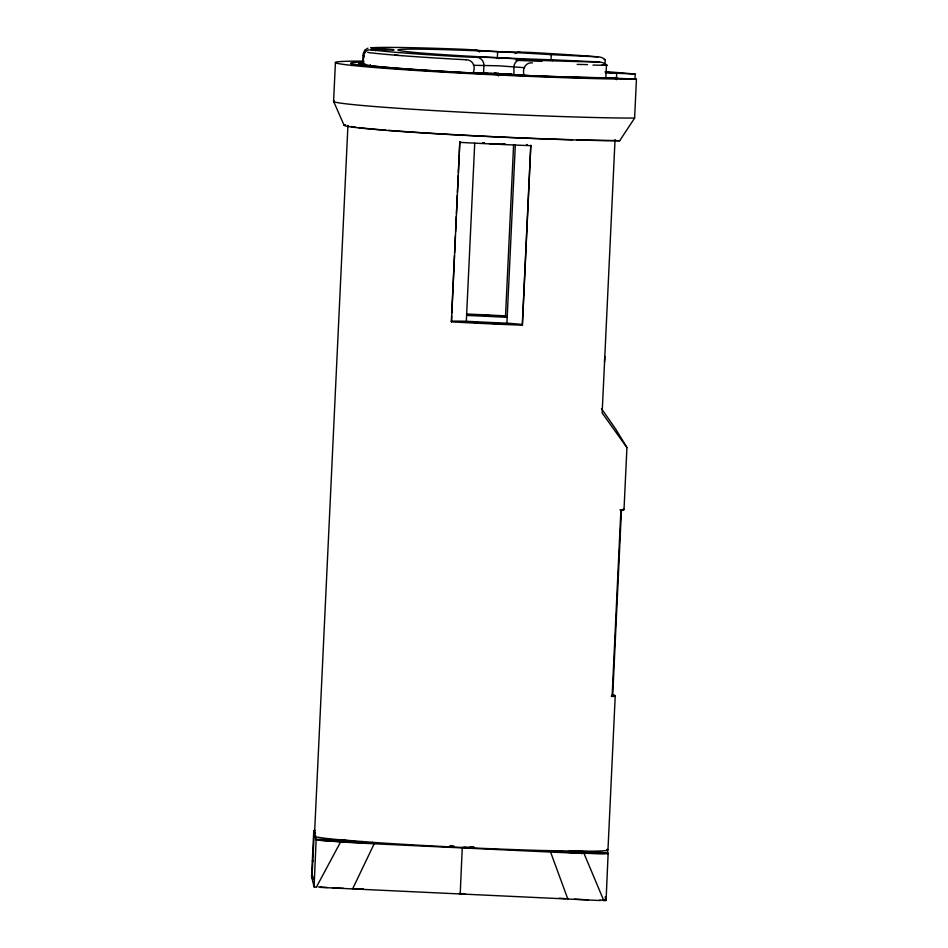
<?xml version="1.0" encoding="UTF-8"?>
<svg xmlns="http://www.w3.org/2000/svg" width="948" height="948" viewBox="0 0 948 948"><rect width="100%" height="100%" fill="white"/><g stroke="black" fill="none" stroke-linecap="round" stroke-linejoin="round"><path stroke-width="1.42" d="M464.923 72.641L473.088 73.008C476.038 66.798 472.839 59.57 465.989 59.771M604.551 362.077L604.646 359.47M313.622 878.583A28.227 0.841 2.7 0 0 312.117 878.618L311.56 876.521L313.776 830.815M315.127 830.472L313.8 830.448L316.134 840.023L314.084 886.901L316.608 887.103M607.075 849.444L608.118 853.721L606.068 900.6L603.58 900.553M335.426 62.485L333.589 101.365L344.077 125.255M314.428 836.16L347.94 125.42A146.928 4.361 2.7 0 0 348.509 125.859M351.447 65.566L351.578 62.983M351.672 64.938L351.542 62.864M365.478 50.066A137.259 4.029 2.7 0 0 364.921 50.114L363.321 53.278L362.752 63.078A137.259 4.076 2.7 0 0 361.97 63.172L360.868 63.433M363.001 64.843L363.748 54.688L365.478 52.093M370.218 65.815L370.277 64.523M342.157 842.582L342.252 840.651L355.085 841.623L329.596 840.438L342.252 840.651M530.844 145.53L522.419 325.211A146.928 4.361 2.7 0 1 451.461 321.882L451.615 315.826M451.746 313.018L454.459 255.522M454.59 252.713L455.384 235.886M455.585 231.679L456.308 216.251M456.438 213.442L457.303 195.205M457.434 192.408L458.228 175.57M458.358 172.773L459.223 154.536M459.282 153.138L459.816 141.916A35.526 1.055 2.7 0 1 460.432 141.738M451.461 321.882L459.816 141.916M451.355 321.431A35.526 1.055 2.7 0 1 466.321 321.265L474.723 143.16M497.321 58.456L497.641 51.702M498.257 75.769L498.375 73.174M499.063 58.705L499.11 57.733M498.612 75.662L498.672 74.371L514.017 74.738M467.317 315.459A100.535 2.986 2.7 0 1 505.462 317.26L513.603 144.748M522.419 325.211L522.312 324.761A35.526 1.055 2.7 0 0 506.907 323.173L515.309 145.056M532.338 75.793L524.173 75.413C521.838 68.979 525.666 62.058 532.456 62.888M522.312 324.761L530.773 145.245M551.001 60.459L551.274 54.676L597.868 56.856A11.554 11.542 0 0 1 604.871 59.392M552.459 60.743L552.506 59.783A100.535 2.986 2.7 0 1 422.761 53.124A100.535 2.986 2.7 0 1 421.801 49.178A100.535 2.986 2.7 0 1 551.274 54.676M605.002 64.63L605.239 59.819L604.149 59.724M502.547 74.537L524.173 75.413A137.259 4.076 2.7 0 0 605.867 77.76L606.471 64.926A9.267 9.267 0 0 0 605.547 64.144A11.767 11.767 0 0 0 599.112 62.023M616.39 79.679L616.686 73.209A146.928 4.361 2.7 0 0 606.376 72.356M604.646 359.292L604.812 356.507M615.039 139.617L602.146 412.996L626.924 447.575M581.622 853.804L581.705 851.873L594.55 852.856L569.096 851.636L581.705 851.873M634.97 78.945L635.207 74.086A162.392 4.823 2.7 0 0 605.179 71.61M551.096 139.166A151.467 4.491 2.7 0 0 584.549 140.185A150.898 4.479 2.7 0 0 619.684 140.754L634.615 118.073L636.44 79.194L605.867 77.76M621.45 510.119L612.728 694.931L614.505 695.382A146.928 4.361 2.7 0 1 614.15 696.33L612.112 696.59L620.893 510.308L622.943 510.036A146.928 4.361 2.7 0 0 623.298 509.088M607.964 849.929L615.228 695.891M624.009 509.597L626.936 447.539L615.738 429.112L601.459 408.635M314.926 832.261A28.416 0.841 2.7 0 0 314.25 832.273L311.951 878.144L313.373 878.168M352.466 889.2L374.187 843.791L550.575 852.062A53.289 1.576 2.7 0 0 584.015 853.283M316.407 887.079L340.652 841.871L339.704 841.8A193.866 5.747 2.7 0 1 316.134 840.023M365.324 49.758L367.954 48.17M365.525 51.583L368.203 49.995L376.747 49.675A23.096 0.687 2.7 0 0 394.06 49.829A23.096 0.687 2.7 0 0 376.403 48.336L370.739 47.779A131.44 3.899 2.7 0 1 465.61 49.391L475.007 49.995A7.738 7.477 -80.8 0 1 479.641 51.915M371.047 49.604L371.213 49.699A131.44 3.899 2.7 0 0 467.471 57.058L476.797 57.33A23.096 0.687 2.7 0 1 499.086 57.852A23.096 0.687 2.7 0 1 521.601 59.428M483.207 73.221L500.805 73.719M614.055 696.342L611.223 696.188M475.149 50.007A23.096 0.687 2.7 0 0 497.653 51.583A23.096 0.687 2.7 0 0 519.919 52.104L529.268 52.377A131.44 3.899 2.7 0 1 596.576 56.75L597.868 56.856M362.977 64.618L365.371 64.582M363.487 56.892L364.198 56.868M474.403 847.559L468.431 847.453M484.582 142.864L482.591 142.947L484.677 143.29M453.227 846.244L450.774 846.315L453.334 846.683M606.471 64.926L602.122 64.891M607.952 853.034A30.336 0.901 2.7 0 0 578.067 851.185L540.324 850.451A146.928 4.361 2.7 0 1 372.422 842.334L338.045 839.62M314.274 832.368L315.293 832.38M504.372 144.274L489.524 143.646M454.021 846.209L449.423 846.244L453.18 846.73M469.379 847.476L473.526 847.417L470.919 847.074M587.535 64.63L577.166 64.381M608.118 853.721A193.866 5.747 2.7 0 1 584.88 853.307L583.944 853.283L603.781 900.564M600.392 900.493L599.705 900.47M363.665 63.599L358.818 63.623L365.703 64.286M599.255 900.47L598.318 900.446M598.093 900.434L321.23 887.435M467.435 847.429L469.177 847.524M504.206 74.596L511.316 74.608L499.62 73.589M466.404 847.394L468.063 847.488M465.255 893.751L459.01 893.502M473.455 65.294L498.826 65.803L524.54 67.687M360.726 63.919A137.259 4.076 2.7 0 0 473.088 73.008L483.575 73.174L483.93 65.459A7.738 7.513 85.7 0 0 476.797 57.33M465.35 847.358L466.902 847.453M496.171 73.506L485.85 73.411L493.766 74.122M502.31 74.608L496.515 74.347M464.283 847.311L465.729 847.405M463.24 847.263L464.544 847.358M497.344 73.553L498.482 73.612M584.88 853.307L582.025 853.176A30.336 0.901 2.7 0 1 551.677 850.747M552.506 59.783L599.112 61.964L597.856 61.952A131.381 3.899 2.7 0 1 531.141 60.044L521.732 59.428A7.738 7.477 -80.8 0 0 513.899 66.858L513.946 74.667M605.239 72.676L635.207 74.086M619.696 140.754L615.003 140.529A146.928 4.361 2.7 0 1 576.846 139.842M620.004 509.894L622.943 510.036M611.59 695.24L614.505 695.382M488.955 73.873L493.114 74.074M489.073 73.826L473.088 73.008M339.704 841.8L342.572 841.942A30.336 0.901 2.7 0 0 372.422 842.334M495.792 74.311L497.25 74.311M495.069 74.276L496.527 74.264M502.002 73.707L524.173 75.413M494.346 74.24L495.828 74.228M493.635 74.193L495.129 74.193M494.441 74.157L483.148 73.28M320.993 887.411L320.306 887.364M503.258 143.658L505.13 143.8M487.865 73.814L487.995 73.826A139.202 4.124 2.7 0 1 362.503 62.817L363.487 63.16M402.011 55.695L394.806 55.126M470.125 847.014L474.356 847.346M364.316 55.494L363.108 55.351M550.575 852.062L567.935 899.308M605.168 896.879L605.808 899.51M462.269 847.453L460.195 894.248L460.029 893.549M314.084 886.901L313.966 886.439A28.227 0.841 2.7 0 0 314.298 886.475M313.824 879.412A28.227 0.841 2.7 0 1 312.271 879.234L313.824 885.823A28.227 0.841 2.7 0 1 314.144 885.811M363.44 888.928A28.227 0.841 2.7 0 1 354.588 888.762M343.674 888.359A28.227 0.841 2.7 0 1 332.487 887.802M327.344 887.506A28.227 0.841 2.7 0 1 318.421 886.866M315.53 833.15A30.336 0.901 2.7 0 1 314.44 833.055M315.968 839.347A30.336 0.901 2.7 0 1 345.629 840.295M607.265 849.503A146.928 4.361 2.7 0 1 578.067 851.185M337.583 839.572A146.928 4.361 2.7 0 1 315.672 835.615M312.271 860.997A57.994 1.718 2.7 0 1 313.302 861.033M311.56 876.521A55.896 1.659 2.7 0 1 313.065 876.556M374.187 843.779A53.289 1.576 2.7 0 1 340.593 841.871M605.902 900.126A28.227 0.841 2.7 0 1 599.693 900.126M588.317 899.794A28.227 0.841 2.7 0 1 574.535 899.178M565.529 898.645A28.227 0.841 2.7 0 1 559.308 898.218M605.179 899.439A28.227 0.841 2.7 0 1 605.748 899.51M361.757 841.563A23.202 0.687 2.7 0 1 346.897 841.919A23.202 0.687 2.7 0 1 319.559 839.833A23.202 0.687 2.7 0 1 354.718 841.03M569.144 851.091A23.202 0.687 2.7 0 1 604.528 853.2A23.202 0.687 2.7 0 1 577.593 852.738A23.202 0.687 2.7 0 1 562.211 850.972M608.32 77.878A139.202 4.124 2.7 0 1 509.325 74.833M511.612 73.778A100.535 2.986 2.7 0 1 509.384 73.671M497.096 73.115A100.535 2.986 2.7 0 1 494.512 72.996M515.143 53.574A7.738 7.513 85.7 0 1 519.954 52.104M375.349 49.663A7.738 1.825 -86.9 0 1 376.415 48.324M375.621 50.765A7.738 1.955 -87.7 0 1 376.747 49.675M617.93 78.328A146.928 4.361 2.7 0 1 425.142 70.531A146.928 4.361 2.7 0 1 363.819 62.058M466.049 59.771A137.259 4.029 2.7 0 1 402.26 55.707M398.8 55.434A137.259 4.029 2.7 0 1 367.777 52.424M541.995 61.347A137.259 2.014 2.4 0 1 515.985 60.34M607.407 65.282A137.259 4.467 2.9 0 1 592.962 65.092M572.474 139.723A146.928 4.361 2.7 0 1 388.727 130.386M385.777 130.149A146.928 4.361 2.7 0 1 358.51 127.565M355.938 127.245A146.928 4.361 2.7 0 1 351.353 126.546M506.907 323.173A100.535 2.986 2.7 0 1 466.321 321.265M526.484 144.546A35.526 1.055 2.7 0 1 527.278 144.629M466.523 314.025A146.928 4.361 2.7 0 1 505.782 315.874M530.892 145.696A146.928 4.361 2.7 0 1 459.922 142.366M507.062 317.296A35.526 1.055 2.7 0 1 505.462 317.26M634.615 118.073A162.392 4.823 2.7 0 1 444.837 111.212A162.392 4.823 2.7 0 1 334.324 100.962M636.44 79.194A162.392 4.823 2.7 0 1 409.726 70.069A162.392 4.823 2.7 0 1 363.914 61.122M345.617 124.698A150.625 4.467 2.7 0 0 355.062 127.459A151.479 4.491 2.7 0 0 373.796 129.331L383.584 130.149A151.467 4.491 2.7 0 0 419.431 132.696A150.637 4.467 2.7 0 0 551.084 139.166M472.258 314.795L497.712 316.028L472.258 314.795M474.13 322.462L499.572 323.695L474.13 322.462"/></g></svg>
